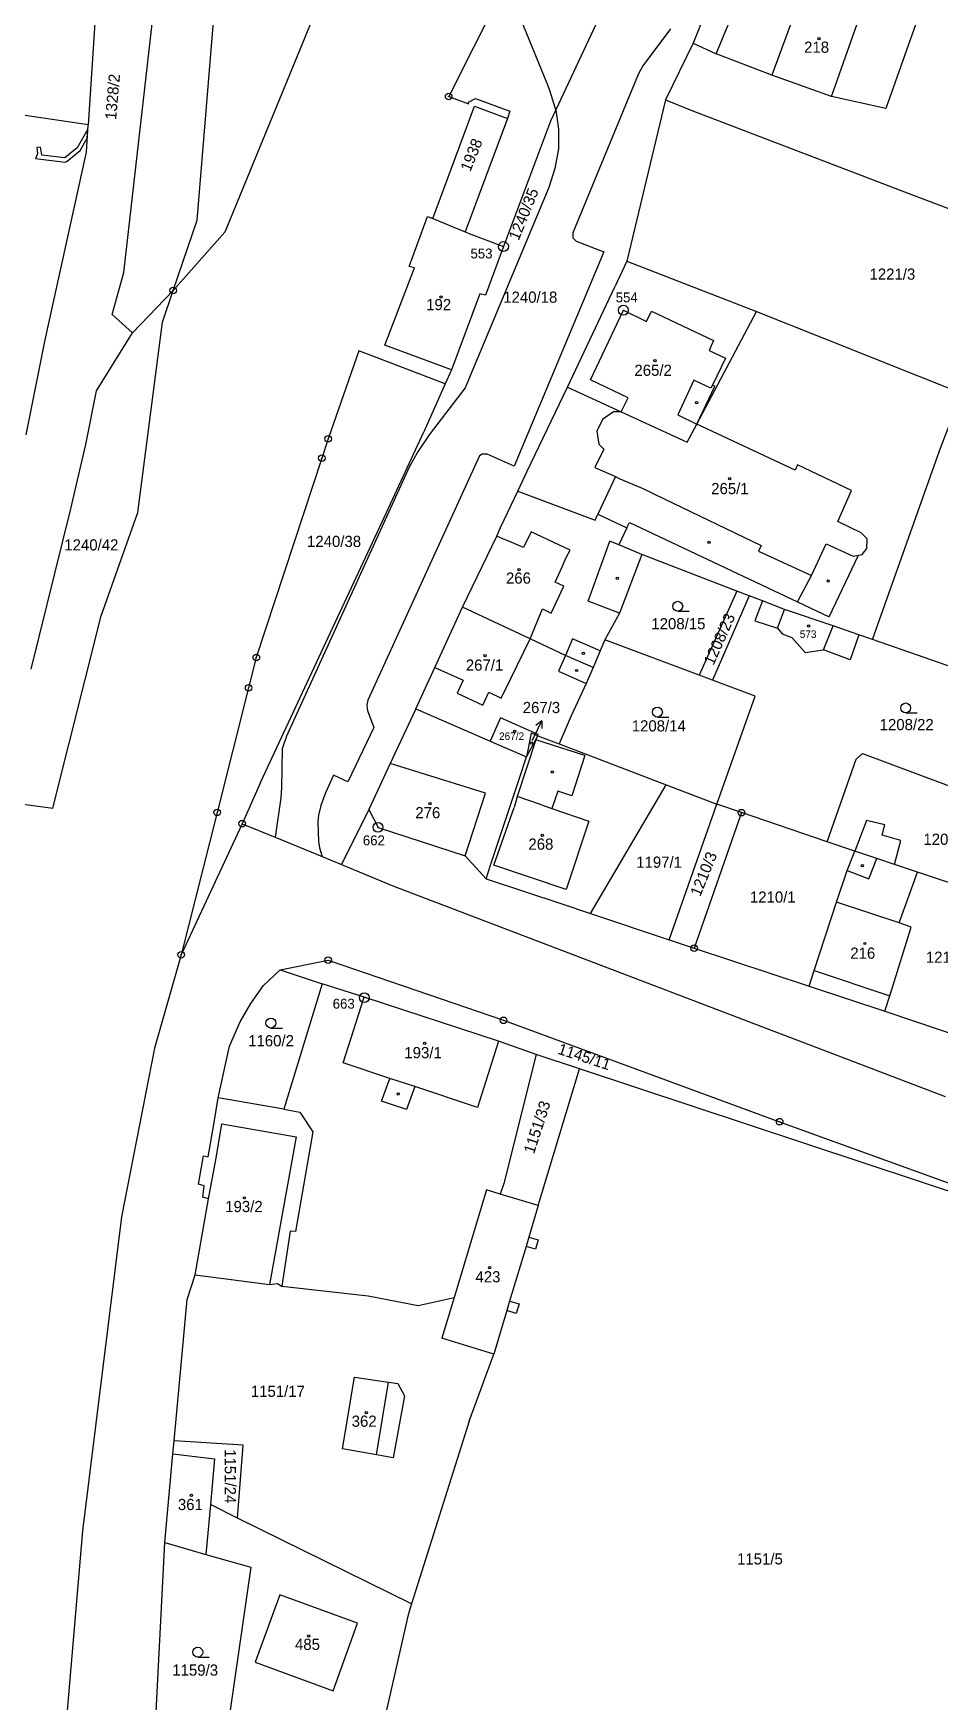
# Model space of a CAD drawing. Extents: x -820725 to -814908, y -1038210 to -1035296.
# Drawn here: x -818485.9 to -818348.2, y -1036853.6 to -1036600.3 of the extents above; entities that cross this region are included whole.
import ezdxf
from ezdxf.enums import TextEntityAlignment as Align

# ---------------------------------------------------------------- set-up
doc = ezdxf.new("R2010")
doc.units = 0
doc.header["$MEASUREMENT"] = 0
doc.linetypes.add('0_051C', pattern=[0])
for name, color, linetype in [('101', 1, 'CONTINUOUS'), ('1016', 1, 'CONTINUOUS'), ('1029', 1, 'CONTINUOUS'), ('105', 1, 'CONTINUOUS'), ('18', 1, 'CONTINUOUS'), ('21800', 1, 'CONTINUOUS'), ('21900', 1, 'CONTINUOUS'), ('23700', 1, 'CONTINUOUS'), ('304', 1, 'CONTINUOUS'), ('402', 1, 'CONTINUOUS'), ('404', 1, 'CONTINUOUS')]:
    doc.layers.add(name, color=color, linetype=linetype)

# ---------------------------------------------------------------- blocks, each defined once
blk = doc.blocks.new('4_02$0')
at = {"layer": '404', "color": 255, "linetype": 'Continuous'}
blk.add_circle((-0.01, 0), 0.175, dxfattribs=at)
blk = doc.blocks.new('1029$1')
at = {"layer": '1029', "color": 6, "linetype": 'Continuous'}
for p, q in [((0, 3), (-0.5, 2)), ((0, 0), (0, 3)), ((0, 3), (0.5, 2))]:
    blk.add_line(p, q, dxfattribs=at)
blk = doc.blocks.new('3_04$3')
at = {"layer": '304', "color": 255, "linetype": 'Continuous'}
blk.add_line((0.01, 0), (1.76, 0), dxfattribs=at)
blk.add_circle((0.01, 0.75), 0.75, dxfattribs=at)
blk = doc.blocks.new('1_01$12')
at = {"layer": '101', "color": 3, "linetype": 'Continuous'}
for radius in [0.75, 0.03]:
    blk.add_circle((0, 0), radius, dxfattribs=at)
blk = doc.blocks.new('1_05$13')
at = {"layer": '105', "color": 3, "linetype": 'Continuous'}
for radius in [0.5, 0.0303]:
    blk.add_circle((0, 0), radius, dxfattribs=at)

msp = doc.modelspace()

# ---------------------------------------------------------------- linework, layer by layer
at = {"layer": '1029', "color": 255, "linetype": 'Continuous'}
msp.add_line((-818410.16, -1036707.67), (-818410.01, -1036707.38), dxfattribs=at)
at = {"layer": '21800', "color": 255, "linetype": 'Continuous'}
for p, q in [((-818368.74, -1036593.05), (-818373.74, -1036606.66)), ((-818364.67, -1036609.88), (-818359.84, -1036596.27)), ((-818401.26, -1036652.87), (-818396.28, -1036642.32)), ((-818396.28, -1036642.32), (-818392.77, -1036644.01)), ((-818392.77, -1036644.01), (-818392.04, -1036642.48)), ((-818392.04, -1036642.48), (-818382.59, -1036646.92)), ((-818382.59, -1036646.92), (-818383.28, -1036648.46)), ((-818383.28, -1036648.46), (-818380.78, -1036649.61)), ((-818380.78, -1036649.61), (-818382.76, -1036653.68)), ((-818395.56, -1036655.61), (-818401.26, -1036652.87)), ((-818385.59, -1036652.96), (-818388.04, -1036658.23)), ((-818383, -1036654.17), (-818385.59, -1036652.96)), ((-818385.14, -1036659.61), (-818382.4, -1036653.84)), ((-818382.76, -1036653.68), (-818383, -1036654.17)), ((-818382.4, -1036653.84), (-818382.76, -1036653.68)), ((-818396.61, -1036657.77), (-818395.56, -1036655.61)), ((-818399.46, -1036658.89), (-818400.31, -1036660.7)), ((-818397.8, -1036657.76), (-818399.46, -1036658.89)), ((-818396.61, -1036657.77), (-818397.8, -1036657.76)), ((-818388.04, -1036658.23), (-818385.14, -1036659.61)), ((-818370.21, -1036666.61), (-818385.14, -1036659.61)), ((-818400.31, -1036660.7), (-818400.03, -1036662.68)), ((-818399.28, -1036663.41), (-818400.62, -1036666.18)), ((-818400.03, -1036662.68), (-818399.28, -1036663.41)), ((-818400.62, -1036666.18), (-818397.51, -1036667.59)), ((-818369.83, -1036665.79), (-818370.21, -1036666.61)), ((-818361.61, -1036669.67), (-818369.83, -1036665.79)), ((-818397.51, -1036667.59), (-818400.16, -1036673.31)), ((-818397.51, -1036667.59), (-818396.82, -1036667.9)), ((-818396.82, -1036667.9), (-818393.46, -1036669.33)), ((-818393.46, -1036669.33), (-818390.11, -1036670.94)), ((-818363.73, -1036674.41), (-818361.61, -1036669.67)), ((-818390.11, -1036670.94), (-818375.36, -1036678.04)), ((-818395.74, -1036675.38), (-818395.37, -1036674.56)), ((-818395.37, -1036674.56), (-818369.83, -1036686.58)), ((-818360.18, -1036676.12), (-818363.73, -1036674.41)), ((-818401.63, -1036686.47), (-818398.34, -1036677.37)), ((-818396.96, -1036677.96), (-818398.34, -1036677.37)), ((-818359.25, -1036677.01), (-818360.18, -1036676.12)), ((-818359.32, -1036678.49), (-818359.25, -1036677.01)), ((-818375.36, -1036678.04), (-818375.78, -1036678.91)), ((-818375.78, -1036678.91), (-818367.71, -1036682.58)), ((-818367.71, -1036682.58), (-818365.48, -1036677.79)), ((-818365.48, -1036677.79), (-818361.39, -1036679.67)), ((-818365.01, -1036688.85), (-818360.56, -1036679.52)), ((-818361.39, -1036679.67), (-818360.56, -1036679.52)), ((-818360.56, -1036679.52), (-818360, -1036679.42)), ((-818360, -1036679.42), (-818359.32, -1036678.49)), ((-818369.83, -1036686.58), (-818367.71, -1036682.58)), ((-818396.86, -1036688.3), (-818401.63, -1036686.47)), ((-818369.83, -1036686.58), (-818365.01, -1036688.85)), ((-818372.88, -1036690.61), (-818371.83, -1036687.74)), ((-818413.4, -1036698.25), (-818410.43, -1036692.22)), ((-818404, -1036692.21), (-818405.08, -1036694.73)), ((-818399.83, -1036694.05), (-818404, -1036692.21)), ((-818365.91, -1036693.86), (-818364.42, -1036690.24)), ((-818405.08, -1036694.73), (-818406.17, -1036697.1)), ((-818424.92, -1036696.55), (-818420.63, -1036698.47)), ((-818406.17, -1036697.1), (-818401.96, -1036699)), ((-818420.63, -1036698.47), (-818421.53, -1036700.47)), ((-818417.63, -1036702.27), (-818416.72, -1036700.32)), ((-818416.72, -1036700.32), (-818414.86, -1036701.2)), ((-818414.86, -1036701.2), (-818413.4, -1036698.25)), ((-818421.53, -1036700.47), (-818417.63, -1036702.27)), ((-818409.57, -1036707.54), (-818412.42, -1036716.16)), ((-818402.15, -1036709.92), (-818409.57, -1036707.54)), ((-818402.15, -1036709.92), (-818404.11, -1036716.04)), ((-818417.21, -1036715.63), (-818431.7, -1036711.14)), ((-818406.27, -1036715.34), (-818407.18, -1036717.97)), ((-818404.11, -1036716.04), (-818406.27, -1036715.34)), ((-818420.31, -1036725.17), (-818417.21, -1036715.63)), ((-818415.98, -1036726.56), (-818412.87, -1036717.82)), ((-818412.42, -1036716.16), (-818412.87, -1036717.82)), ((-818408.71, -1036717.44), (-818412.42, -1036716.16)), ((-818408.71, -1036717.44), (-818407.18, -1036717.97)), ((-818407.18, -1036717.97), (-818401.52, -1036719.92)), ((-818401.52, -1036719.92), (-818404.96, -1036730.26)), ((-818359.38, -1036719.78), (-818361.13, -1036724.45)), ((-818356.55, -1036720.44), (-818359.38, -1036719.78)), ((-818357, -1036722.01), (-818356.55, -1036720.44)), ((-818354.15, -1036722.84), (-818357, -1036722.01)), ((-818355.12, -1036726.45), (-818354.15, -1036722.84)), ((-818359.02, -1036728.67), (-818357.8, -1036725.56)), ((-818404.96, -1036730.26), (-818415.98, -1036726.56)), ((-818362.28, -1036727.4), (-818359.02, -1036728.67)), ((-818354.41, -1036735.35), (-818363.93, -1036732.18)), ((-818367.3, -1036742.57), (-818355.81, -1036746.42)), ((-818438.87, -1036756.6), (-818435.68, -1036746.62)), ((-818415.26, -1036753.32), (-818418.45, -1036763.37)), ((-818431.77, -1036758.95), (-818438.87, -1036756.6)), ((-818433.01, -1036762.42), (-818431.77, -1036758.95)), ((-818427.99, -1036760.2), (-818431.77, -1036758.95)), ((-818427.99, -1036760.2), (-818429.22, -1036763.69)), ((-818418.45, -1036763.37), (-818427.99, -1036760.2)), ((-818429.22, -1036763.69), (-818433.01, -1036762.42)), ((-818458.15, -1036771.07), (-818457.28, -1036765.85)), ((-818457.28, -1036765.85), (-818445.99, -1036767.82)), ((-818445.99, -1036767.82), (-818450.04, -1036790.24)), ((-818459.33, -1036777.21), (-818458.15, -1036771.07)), ((-818410.65, -1036783.03), (-818411.07, -1036784.45)), ((-818413.57, -1036792.76), (-818414, -1036794.21)), ((-818433.81, -1036816.11), (-818431.95, -1036805.07))]:
    msp.add_line(p, q, dxfattribs=at)
msp.add_lwpolyline([(-818410.43, -1036692.22), (-818408.57, -1036687.68), (-818407.25, -1036688.3), (-818405.33, -1036684.2), (-818406.64, -1036683.59), (-818405.6, -1036681.27), (-818404.97, -1036679.84), (-818404.39, -1036678.73), (-818410.32, -1036675.95), (-818411.44, -1036678.34), (-818413.95, -1036677.29), (-818414.5, -1036677.06), (-818415.51, -1036676.64)], dxfattribs=at)
at = {"layer": '21900', "color": 3, "linetype": 'Continuous'}
for p, q in [((-818391.58, -1036580.04), (-818406.57, -1036611.92)), ((-818461.03, -1036628.64), (-818457.48, -1036585.59)), ((-818382.17, -1036603.39), (-818374.72, -1036585.23)), ((-818475.84, -1036587.2), (-818477.6, -1036614.19)), ((-818472.17, -1036636.6), (-818466.77, -1036588.89)), ((-818380.44, -1036588.73), (-818385.7, -1036601.76)), ((-818349.99, -1036593.47), (-818356.44, -1036611.7)), ((-818442.8, -1036596.38), (-818456.85, -1036630.47)), ((-818415.29, -1036594.96), (-818422.83, -1036609.87)), ((-818385.7, -1036601.76), (-818389.9, -1036610.4)), ((-818385.7, -1036601.76), (-818382.17, -1036603.39)), ((-818373.74, -1036606.66), (-818382.17, -1036603.39)), ((-818364.67, -1036609.88), (-818373.74, -1036606.66)), ((-818425.25, -1036628.4), (-818418.9, -1036611.36)), ((-818422.83, -1036609.87), (-818419.81, -1036611.01)), ((-818419.83, -1036610.76), (-818418.74, -1036610.18)), ((-818419.81, -1036611.01), (-818419.83, -1036610.76)), ((-818418.9, -1036611.36), (-818413.91, -1036613.23)), ((-818418.74, -1036610.18), (-818413.53, -1036612.12)), ((-818389.9, -1036610.4), (-818395.75, -1036634.85)), ((-818389.9, -1036610.4), (-818385.9, -1036611.98)), ((-818356.44, -1036611.7), (-818364.67, -1036609.88)), ((-818477.6, -1036614.19), (-818487.16, -1036612.76)), ((-818477.86, -1036618.32), (-818477.6, -1036614.19)), ((-818413.91, -1036613.23), (-818420.31, -1036630.44)), ((-818407.37, -1036613.62), (-818414.5, -1036632.67)), ((-818413.53, -1036612.12), (-818413.91, -1036613.23)), ((-818406.57, -1036611.92), (-818407.37, -1036613.62)), ((-818385.9, -1036611.98), (-818360.06, -1036621.89)), ((-818484.11, -1036646.8), (-818477.86, -1036618.32)), ((-818360.06, -1036621.89), (-818354.38, -1036624.05)), ((-818354.38, -1036624.05), (-818324.77, -1036635.31)), ((-818464.67, -1036639.33), (-818461.03, -1036628.64)), ((-818428.82, -1036635.71), (-818426.05, -1036628.07)), ((-818426.05, -1036628.07), (-818425.25, -1036628.4)), ((-818425.25, -1036628.4), (-818420.31, -1036630.44)), ((-818456.85, -1036630.47), (-818464.67, -1036639.33)), ((-818420.31, -1036630.44), (-818419.86, -1036630.63)), ((-818419.86, -1036630.63), (-818414.5, -1036632.67)), ((-818414.5, -1036632.67), (-818417.26, -1036640.03)), ((-818473.94, -1036642.98), (-818472.17, -1036636.6)), ((-818432.52, -1036647.62), (-818428, -1036635.89)), ((-818428, -1036635.89), (-818428.82, -1036635.71)), ((-818395.75, -1036634.85), (-818397.59, -1036638.78)), ((-818395.75, -1036634.85), (-818376.06, -1036642.52)), ((-818464.67, -1036639.33), (-818470.84, -1036645.77)), ((-818466.31, -1036644.12), (-818464.67, -1036639.33)), ((-818404.76, -1036654.01), (-818397.59, -1036638.78)), ((-818418.08, -1036639.85), (-818422.41, -1036651.39)), ((-818417.26, -1036640.03), (-818418.08, -1036639.85)), ((-818470.84, -1036645.77), (-818473.94, -1036642.98)), ((-818470.06, -1036673.01), (-818466.31, -1036644.12)), ((-818385.14, -1036659.61), (-818376.06, -1036642.52)), ((-818376.06, -1036642.52), (-818365.89, -1036646.57)), ((-818487, -1036661.25), (-818484.11, -1036646.8)), ((-818476.34, -1036654.58), (-818470.84, -1036645.77)), ((-818365.89, -1036646.57), (-818358.12, -1036649.66)), ((-818436.49, -1036648.47), (-818441.13, -1036661.85)), ((-818423.36, -1036653.48), (-818436.49, -1036648.47)), ((-818422.41, -1036651.39), (-818432.52, -1036647.62)), ((-818358.12, -1036649.66), (-818344.9, -1036654.94)), ((-818422.41, -1036651.39), (-818423.36, -1036653.48)), ((-818477.95, -1036662.73), (-818476.34, -1036654.58)), ((-818423.36, -1036653.48), (-818426.58, -1036660.8)), ((-818410.89, -1036666.77), (-818404.76, -1036654.01)), ((-818404.76, -1036654.01), (-818396.61, -1036657.77)), ((-818348.27, -1036663.69), (-818344.9, -1036654.94)), ((-818396.61, -1036657.77), (-818386.61, -1036662.38)), ((-818386.61, -1036662.38), (-818385.14, -1036659.61)), ((-818441.13, -1036661.85), (-818442.11, -1036664.8)), ((-818432.29, -1036673.03), (-818426.58, -1036660.8)), ((-818480.27, -1036672.67), (-818477.95, -1036662.73)), ((-818442.11, -1036664.8), (-818452.05, -1036695.05)), ((-818358.43, -1036692.32), (-818348.27, -1036663.69)), ((-818412.32, -1036669.79), (-818410.89, -1036666.77)), ((-818413.33, -1036671.9), (-818412.32, -1036669.79)), ((-818412.32, -1036669.79), (-818400.6, -1036674.22)), ((-818414.95, -1036675.3), (-818413.33, -1036671.9)), ((-818486.27, -1036696.8), (-818480.27, -1036672.67)), ((-818475.62, -1036688.74), (-818470.06, -1036673.01)), ((-818451.43, -1036714), (-818432.29, -1036673.03)), ((-818400.6, -1036674.22), (-818400.16, -1036673.31)), ((-818400.16, -1036673.31), (-818395.74, -1036675.38)), ((-818420.72, -1036687.4), (-818415.51, -1036676.64)), ((-818415.51, -1036676.64), (-818414.95, -1036675.3)), ((-818395.74, -1036675.38), (-818396.96, -1036677.96)), ((-818393.49, -1036679.43), (-818396.96, -1036677.96)), ((-818393.49, -1036679.43), (-818396.86, -1036688.3)), ((-818379.07, -1036684.97), (-818393.49, -1036679.43)), ((-818379.07, -1036684.97), (-818384.78, -1036697.72)), ((-818377.18, -1036685.69), (-818379.07, -1036684.97)), ((-818424.92, -1036696.55), (-818420.72, -1036687.4)), ((-818410.43, -1036692.22), (-818420.72, -1036687.4)), ((-818377.18, -1036685.69), (-818382.73, -1036698.49)), ((-818375.16, -1036686.46), (-818377.18, -1036685.69)), ((-818375.16, -1036686.46), (-818376.32, -1036689.49)), ((-818371.83, -1036687.74), (-818375.16, -1036686.46)), ((-818482.98, -1036717.94), (-818475.62, -1036688.74)), ((-818396.86, -1036688.3), (-818399.12, -1036692.34)), ((-818376.32, -1036689.49), (-818372.88, -1036690.61)), ((-818364.42, -1036690.24), (-818371.83, -1036687.74)), ((-818405.08, -1036694.73), (-818410.43, -1036692.22)), ((-818399.12, -1036692.34), (-818399.83, -1036694.05)), ((-818384.78, -1036697.72), (-818399.12, -1036692.34)), ((-818372.88, -1036690.61), (-818372.15, -1036691.44)), ((-818372.15, -1036691.44), (-818370.71, -1036692)), ((-818370.71, -1036692), (-818368.68, -1036694.31)), ((-818360.51, -1036691.6), (-818364.42, -1036690.24)), ((-818360.51, -1036691.6), (-818361.82, -1036695.39)), ((-818358.43, -1036692.32), (-818360.51, -1036691.6)), ((-818331.69, -1036701.61), (-818358.43, -1036692.32)), ((-818452.05, -1036695.05), (-818453.22, -1036699.67)), ((-818400.89, -1036696.56), (-818405.08, -1036694.73)), ((-818399.83, -1036694.05), (-818400.89, -1036696.56)), ((-818368.68, -1036694.31), (-818365.91, -1036693.86)), ((-818361.82, -1036695.39), (-818365.91, -1036693.86)), ((-818427.81, -1036702.82), (-818424.92, -1036696.55)), ((-818400.89, -1036696.56), (-818401.96, -1036699)), ((-818382.73, -1036698.49), (-818384.78, -1036697.72)), ((-818453.22, -1036699.67), (-818458, -1036718.56)), ((-818401.96, -1036699), (-818404.21, -1036703.92)), ((-818376.27, -1036700.91), (-818382.73, -1036698.49)), ((-818427.81, -1036702.82), (-818431.7, -1036711.14)), ((-818427.81, -1036702.82), (-818422.44, -1036705.18)), ((-818382.11, -1036717.32), (-818376.27, -1036700.91)), ((-818422.44, -1036705.18), (-818416.51, -1036707.76)), ((-818414.97, -1036704.22), (-818416.51, -1036707.76)), ((-818409.21, -1036706.73), (-818414.97, -1036704.22)), ((-818404.21, -1036703.92), (-818406.05, -1036708.16)), ((-818416.51, -1036707.76), (-818411.02, -1036710.15)), ((-818410.28, -1036706.55), (-818411.02, -1036710.15)), ((-818411.02, -1036710.15), (-818409.31, -1036706.92)), ((-818409.31, -1036706.92), (-818410.28, -1036706.55)), ((-818409.31, -1036706.92), (-818409.21, -1036706.73)), ((-818409.31, -1036706.92), (-818406.05, -1036708.16)), ((-818412.08, -1036713.35), (-818411.02, -1036710.15)), ((-818406.05, -1036708.16), (-818389.79, -1036714.38)), ((-818360.92, -1036710.5), (-818359.94, -1036709.6)), ((-818359.94, -1036709.6), (-818332.82, -1036719.78)), ((-818431.7, -1036711.14), (-818434.97, -1036718.13)), ((-818365.31, -1036723.03), (-818360.92, -1036710.5)), ((-818451.43, -1036714), (-818454.2, -1036720.28)), ((-818416.41, -1036726.43), (-818412.08, -1036713.35)), ((-818401.28, -1036733.91), (-818389.79, -1036714.38)), ((-818389.79, -1036714.38), (-818382.11, -1036717.32)), ((-818488.96, -1036717.09), (-818482.98, -1036717.94)), ((-818389.31, -1036737.91), (-818382.11, -1036717.32)), ((-818378.35, -1036718.6), (-818382.11, -1036717.32)), ((-818458, -1036718.56), (-818463.48, -1036740.17)), ((-818454.2, -1036720.28), (-818463.48, -1036740.17)), ((-818454.2, -1036720.28), (-818449.19, -1036722.33)), ((-818434.97, -1036718.13), (-818439.09, -1036726.45)), ((-818434.97, -1036718.13), (-818433.56, -1036720.88)), ((-818378.35, -1036718.6), (-818385.53, -1036739.16)), ((-818365.31, -1036723.03), (-818378.35, -1036718.6)), ((-818449.19, -1036722.33), (-818442.03, -1036725.25)), ((-818433.56, -1036720.88), (-818420.31, -1036725.17)), ((-818361.13, -1036724.45), (-818365.31, -1036723.03)), ((-818442.03, -1036725.25), (-818439.09, -1036726.45)), ((-818420.31, -1036725.17), (-818417.15, -1036728.67)), ((-818362.28, -1036727.4), (-818361.13, -1036724.45)), ((-818357.8, -1036725.56), (-818361.13, -1036724.45)), ((-818355.12, -1036726.45), (-818357.8, -1036725.56)), ((-818439.09, -1036726.45), (-818431.29, -1036729.71)), ((-818417.15, -1036728.67), (-818416.41, -1036726.43)), ((-818363.93, -1036732.18), (-818362.28, -1036727.4)), ((-818351.59, -1036727.64), (-818355.12, -1036726.45)), ((-818354.41, -1036735.35), (-818351.59, -1036727.64)), ((-818336.64, -1036732.65), (-818351.59, -1036727.64)), ((-818431.29, -1036729.71), (-818347.38, -1036761.7)), ((-818417.15, -1036728.67), (-818405.66, -1036732.46)), ((-818405.66, -1036732.46), (-818401.28, -1036733.91)), ((-818367.3, -1036742.57), (-818363.93, -1036732.18)), ((-818401.28, -1036733.91), (-818389.31, -1036737.91)), ((-818352.55, -1036735.98), (-818354.41, -1036735.35)), ((-818389.31, -1036737.91), (-818385.53, -1036739.16)), ((-818355.81, -1036746.42), (-818352.55, -1036735.98)), ((-818463.48, -1036740.17), (-818467.54, -1036754.37)), ((-818385.53, -1036739.16), (-818368.04, -1036744.96)), ((-818450.97, -1036744.85), (-818448.43, -1036742.48)), ((-818448.43, -1036742.48), (-818441.14, -1036741.01)), ((-818448.43, -1036742.48), (-818442.07, -1036744.58)), ((-818441.14, -1036741.01), (-818414.51, -1036750.13)), ((-818368.04, -1036744.96), (-818367.3, -1036742.57)), ((-818452.89, -1036747.57), (-818450.97, -1036744.85)), ((-818442.07, -1036744.58), (-818447.85, -1036763.64)), ((-818435.68, -1036746.62), (-818442.07, -1036744.58)), ((-818368.04, -1036744.96), (-818356.57, -1036748.76)), ((-818454.53, -1036750.36), (-818452.89, -1036747.57)), ((-818415.26, -1036753.32), (-818435.68, -1036746.62)), ((-818356.57, -1036748.76), (-818355.81, -1036746.42)), ((-818456.13, -1036754.08), (-818454.53, -1036750.36)), ((-818414.51, -1036750.13), (-818372.55, -1036765.52)), ((-818356.57, -1036748.76), (-818343.79, -1036753.02)), ((-818409.55, -1036755.34), (-818415.26, -1036753.32)), ((-818467.54, -1036754.37), (-818472.51, -1036779.99)), ((-818457.85, -1036761.9), (-818456.13, -1036754.08)), ((-818409.55, -1036755.34), (-818414.45, -1036774.93)), ((-818402.98, -1036757.52), (-818409.55, -1036755.34)), ((-818409.22, -1036778.25), (-818402.98, -1036757.52)), ((-818308.23, -1036788.88), (-818402.98, -1036757.52)), ((-818458.43, -1036765.65), (-818457.85, -1036761.9)), ((-818447.85, -1036763.64), (-818457.85, -1036761.9)), ((-818447.85, -1036763.64), (-818445.43, -1036764.07)), ((-818459.39, -1036770.87), (-818458.43, -1036765.65)), ((-818445.43, -1036764.07), (-818443.47, -1036767.07)), ((-818372.55, -1036765.52), (-818307.19, -1036789.22)), ((-818443.47, -1036767.07), (-818446.09, -1036782.2)), ((-818460.85, -1036774.99), (-818460.1, -1036770.71)), ((-818460.1, -1036770.71), (-818459.39, -1036770.87)), ((-818459.97, -1036775.27), (-818460.85, -1036774.99)), ((-818460.19, -1036776.98), (-818459.97, -1036775.27)), ((-818417.1, -1036775.89), (-818422, -1036792.19)), ((-818415.03, -1036776.51), (-818417.1, -1036775.89)), ((-818414.45, -1036774.93), (-818415.03, -1036776.51)), ((-818461.35, -1036788.79), (-818459.33, -1036777.21)), ((-818459.33, -1036777.21), (-818460.19, -1036776.98)), ((-818409.22, -1036778.25), (-818415.03, -1036776.51)), ((-818409.22, -1036778.25), (-818410.65, -1036783.03)), ((-818472.51, -1036779.99), (-818478.48, -1036827.65)), ((-818446.89, -1036782.14), (-818448.18, -1036790.48)), ((-818446.09, -1036782.2), (-818446.89, -1036782.14)), ((-818410.65, -1036783.03), (-818409.21, -1036783.46)), ((-818409.21, -1036783.46), (-818409.65, -1036784.88)), ((-818411.07, -1036784.45), (-818413.57, -1036792.76)), ((-818409.65, -1036784.88), (-818411.07, -1036784.45)), ((-818462.57, -1036792.5), (-818461.35, -1036788.79)), ((-818461.35, -1036788.79), (-818453.13, -1036789.84)), ((-818453.13, -1036789.84), (-818450.04, -1036790.24)), ((-818450.04, -1036790.24), (-818448.84, -1036790.08)), ((-818448.84, -1036790.08), (-818448.18, -1036790.48)), ((-818448.18, -1036790.48), (-818435.04, -1036791.97)), ((-818464.53, -1036813.95), (-818462.57, -1036792.5)), ((-818435.04, -1036791.97), (-818427.46, -1036793.44)), ((-818427.46, -1036793.44), (-818422, -1036792.19)), ((-818422, -1036792.19), (-818423.86, -1036798.4)), ((-818413.57, -1036792.76), (-818412.13, -1036793.19)), ((-818412.13, -1036793.19), (-818412.56, -1036794.64)), ((-818414, -1036794.21), (-818415.97, -1036800.81)), ((-818412.56, -1036794.64), (-818414, -1036794.21)), ((-818415.97, -1036800.81), (-818423.86, -1036798.4)), ((-818419.73, -1036811), (-818415.97, -1036800.81)), ((-818438.96, -1036815.18), (-818437.12, -1036804.29)), ((-818437.12, -1036804.29), (-818431.95, -1036805.07)), ((-818431.95, -1036805.07), (-818430.56, -1036805.28)), ((-818430.56, -1036805.28), (-818429.55, -1036807.16)), ((-818429.55, -1036807.16), (-818431.24, -1036816.58)), ((-818419.73, -1036811), (-818428.47, -1036838.73)), ((-818464.71, -1036815.94), (-818464.53, -1036813.95)), ((-818454.07, -1036814.65), (-818464.53, -1036813.95)), ((-818465.94, -1036829.4), (-818464.71, -1036815.94)), ((-818464.71, -1036815.94), (-818458.38, -1036816.7)), ((-818458.38, -1036816.7), (-818459.02, -1036823.66)), ((-818454.89, -1036825.7), (-818454.07, -1036814.65)), ((-818433.81, -1036816.11), (-818438.96, -1036815.18)), ((-818431.24, -1036816.58), (-818433.81, -1036816.11)), ((-818459.02, -1036823.66), (-818459.72, -1036831.21)), ((-818454.89, -1036825.7), (-818459.02, -1036823.66)), ((-818428.47, -1036838.73), (-818454.89, -1036825.7)), ((-818478.48, -1036827.65), (-818482.22, -1036871.7)), ((-818467.85, -1036866.25), (-818465.94, -1036829.4)), ((-818465.94, -1036829.4), (-818459.72, -1036831.21)), ((-818459.72, -1036831.21), (-818452.91, -1036833.18)), ((-818452.91, -1036833.18), (-818458.11, -1036869.21)), ((-818448.49, -1036837.36), (-818452.22, -1036847.58)), ((-818436.68, -1036841.68), (-818448.49, -1036837.36)), ((-818428.47, -1036838.73), (-818428.99, -1036840.39)), ((-818440.37, -1036851.91), (-818436.68, -1036841.68)), ((-818428.99, -1036840.39), (-818437, -1036875.66)), ((-818452.22, -1036847.58), (-818440.37, -1036851.91))]:
    msp.add_line(p, q, dxfattribs=at)
for points in [[(-818407.88, -1036607.89), (-818413.21, -1036594.73), (-818413.45, -1036594.14), (-818413.83, -1036592.04), (-818413.89, -1036591.69), (-818413.75, -1036589.71), (-818413.19, -1036586.77), (-818412.17, -1036584.5), (-818410.28, -1036581.55), (-818408.45, -1036579.88), (-818407.34, -1036579.18), (-818406.34, -1036578.55), (-818404.71, -1036577.88), (-818404.04, -1036577.6), (-818401.58, -1036577.12), (-818399.09, -1036577.11), (-818396.64, -1036577.5), (-818394.31, -1036578.38), (-818393.63, -1036578.77), (-818392.15, -1036579.64), (-818391.88, -1036579.83), (-818391.58, -1036580.04)], [(-818389.13, -1036599.58), (-818393.34, -1036605.21), (-818394.06, -1036606.54), (-818403.98, -1036630.55), (-818403.98, -1036631.31), (-818403.44, -1036631.85), (-818399.28, -1036633.46), (-818412.89, -1036666.01), (-818416.99, -1036664.16), (-818417.75, -1036664.17), (-818418.15, -1036664.43), (-818435.11, -1036701.55), (-818435.28, -1036702.29), (-818435.17, -1036703.07), (-818434.22, -1036705.7), (-818438.17, -1036713.92), (-818440.31, -1036712.89), (-818441.56, -1036715.61), (-818442.25, -1036717.5), (-818442.63, -1036718.98), (-818442.72, -1036719.98), (-818442.6, -1036722.97), (-818442.44, -1036723.95), (-818442.03, -1036725.25)], [(-818406.57, -1036611.92), (-818407.44, -1036608.97), (-818407.88, -1036607.89)], [(-818406.57, -1036611.92), (-818406.12, -1036614.82), (-818406.14, -1036617.84), (-818406.7, -1036620.81), (-818407.59, -1036623.69), (-818420.31, -1036654.12), (-818425.81, -1036661.24), (-818427.45, -1036663.71), (-818428.78, -1036666.05), (-818447.48, -1036706.99), (-818448.12, -1036708.89), (-818448.25, -1036714.85), (-818448.35, -1036716.36), (-818449.19, -1036722.33)]]:
    msp.add_lwpolyline(points, dxfattribs=at)
at = {"layer": '23700', "color": 255, "linetype": '0_051C'}
msp.add_lwpolyline([(-818485.42, -1036617.63), (-818485.29, -1036618.59), (-818485.58, -1036619.29), (-818481.11, -1036619.82), (-818480.78, -1036619.71), (-818478.82, -1036618.05), (-818477.73, -1036616.19), (-818477.64, -1036614.86), (-818479.28, -1036617.65), (-818481.12, -1036619.21), (-818484.65, -1036618.8), (-818484.82, -1036617.55), (-818485.42, -1036617.63)], close=True, dxfattribs=at)

# ---------------------------------------------------------------- block references
at = {"layer": '101', "color": 0, "linetype": 'ByBlock'}
for p in [(-818414.5, -1036632.65), (-818396.28, -1036642.32), (-818433.56, -1036720.83), (-818435.65, -1036746.69)]:
    msp.add_blockref('1_01$12', p, dxfattribs=at)
at = {"layer": '1029', "color": 0, "linetype": 'ByBlock', "rotation": 334.0000000000001}
msp.add_blockref('1029$1', (-818410.01, -1036707.38), dxfattribs=at)
at = {"layer": '105', "color": 0, "linetype": 'ByBlock'}
for p in [(-818422.83, -1036609.87), (-818464.67, -1036639.33), (-818441.13, -1036661.85), (-818442.11, -1036664.8), (-818452.05, -1036695.05), (-818453.22, -1036699.67), (-818458, -1036718.56), (-818454.2, -1036720.28), (-818378.35, -1036718.6), (-818463.48, -1036740.17), (-818441.14, -1036741.01), (-818385.53, -1036739.16), (-818414.51, -1036750.13), (-818372.55, -1036765.52)]:
    msp.add_blockref('1_05$13', p, dxfattribs=at)
at = {"layer": '304', "color": 0, "linetype": 'ByBlock'}
for p in [(-818388.04, -1036688.02), (-818391.13, -1036704.09), (-818353.41, -1036703.45), (-818449.85, -1036751.3), (-818460.95, -1036846.81)]:
    msp.add_blockref('3_04$3', p, dxfattribs=at)
at = {"layer": '402', "color": 0, "linetype": 'ByBlock'}
for p in [(-818385.16, -1036656.34), (-818383.25, -1036677.55), (-818397.21, -1036683.01), (-818365.17, -1036683.45), (-818402.35, -1036694.41), (-818403.38, -1036697.02), (-818407.07, -1036712.44), (-818359.96, -1036726.63), (-818430.49, -1036761.33)]:
    msp.add_blockref('4_02$0', p, dxfattribs=at)
at = {"layer": '404', "color": 0, "linetype": 'ByBlock'}
for p in [(-818366.56, -1036601.08), (-818423.98, -1036640.33), (-818391.47, -1036649.97), (-818380.12, -1036667.88), (-818412.12, -1036681.71), (-818368.15, -1036690.27), (-818417.29, -1036694.75), (-818412.8, -1036706.24), (-818410.27, -1036708.04), (-818425.66, -1036717.25), (-818408.61, -1036722.04), (-818359.6, -1036738.47), (-818426.45, -1036753.63), (-818453.85, -1036777.08), (-818416.6, -1036787.7), (-818435.35, -1036809.69), (-818461.9, -1036822.26), (-818444.08, -1036843.6)]:
    msp.add_blockref('4_02$0', p, dxfattribs=at)

# ---------------------------------------------------------------- texts
at = {"layer": '1016', "color": 174, "linetype": 'Continuous'}
for s, p in [('553', (-818416.17, -1036633.71)), ('554', (-818394.11, -1036640.38)), ('662', (-818432.52, -1036722.81)), ('663', (-818437.1, -1036747.61))]:
    msp.add_text(s, height=1.5, dxfattribs=at).set_placement(p, align=Align.MIDDLE_RIGHT)
at = {"layer": '18', "color": 255, "linetype": 'Continuous'}
for s, height, p in [('218', 1.7, (-818366.94, -1036603.75)), ('1221/3', 1.7, (-818355.42, -1036638.2)), ('1240/18', 1.7, (-818410.43, -1036641.7)), ('192', 1.7, (-818424.35, -1036642.83)), ('265/2', 1.7, (-818391.77, -1036652.8)), ('265/1', 1.7, (-818380.1, -1036670.76)), ('1240/42', 1.7, (-818477.11, -1036679.31)), ('266', 1.7, (-818412.23, -1036684.35)), ('1208/15', 1.7, (-818387.93, -1036691.28)), ('573', 1.14, (-818368.22, -1036692.41)), ('267/1', 1.7, (-818417.38, -1036697.56)), ('1208/14', 1.7, (-818390.91, -1036706.79)), ('1208/22', 1.7, (-818353.25, -1036706.59)), ('267/2', 1.14, (-818413.27, -1036707.9)), ('276', 1.7, (-818426, -1036719.97)), ('268', 1.7, (-818408.82, -1036724.74)), ('1208/21', 1.7, (-818346.6, -1036724)), ('1197/1', 1.7, (-818390.86, -1036727.48)), ('1210/1', 1.7, (-818373.59, -1036732.78)), ('216', 1.7, (-818359.92, -1036741.29)), ('1210/2', 1.7, (-818346.86, -1036741.91)), ('1160/2', 1.7, (-818449.81, -1036754.59)), ('193/1', 1.7, (-818426.72, -1036756.4)), ('193/2', 1.7, (-818453.93, -1036779.76)), ('423', 1.7, (-818416.86, -1036790.43)), ('1151/17', 1.7, (-818448.78, -1036807.81)), ('362', 1.7, (-818435.67, -1036812.35)), ('361', 1.7, (-818462.07, -1036825)), ('1151/5', 1.7, (-818375.54, -1036833.26)), ('485', 1.7, (-818444.28, -1036846.23)), ('1159/3', 1.7, (-818461.34, -1036850.14))]:
    msp.add_text(s, height=height, dxfattribs=at).set_placement(p, align=Align.BOTTOM_CENTER)
for s, rotation, p in [('1328/2', 85, (-818472.54, -1036610.04)), ('1938', 68, (-818418.12, -1036619.24)), ('1240/35', 68, (-818410.19, -1036628.23)), ('1208/23', 66, (-818380.47, -1036692.8)), ('1210/3', 68, (-818382.84, -1036728.41)), ('1145/11', 342, (-818402.63, -1036756.94)), ('1151/33', 72, (-818408.12, -1036766.77)), ('1151/24', 270, (-818457.36, -1036819.35))]:
    msp.add_text(s, height=1.7, rotation=rotation, dxfattribs=at).set_placement(p, align=Align.BOTTOM_CENTER)
for s, p in [('1240/38', (-818444.35, -1036678.78)), ('267/3', (-818411.58, -1036704))]:
    msp.add_text(s, height=1.7, dxfattribs=at).set_placement(p, align=Align.BOTTOM_LEFT)

doc.saveas('drawing.dxf')
